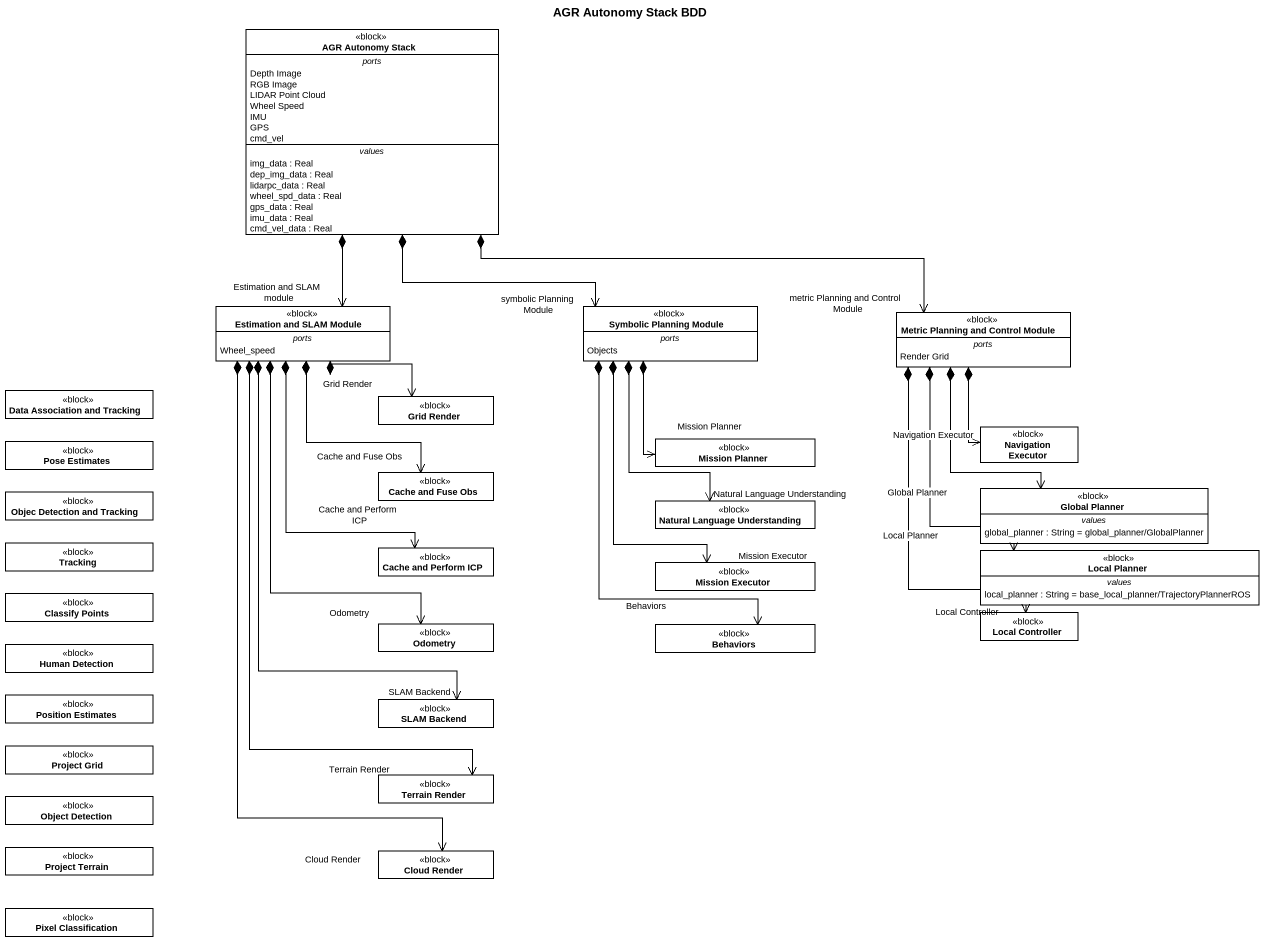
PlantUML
@startuml
title AGR Autonomy Stack BDD
hide circle
hide empty members
class "AGR Autonomy Stack" as AGR_Autonomy_Stack <<block>> {
  -- ports --
  Depth Image
  RGB Image
  LIDAR Point Cloud
  Wheel Speed
  IMU
  GPS
  cmd_vel
  -- values --
  img_data : Real
  dep_img_data : Real
  lidarpc_data : Real
  wheel_spd_data : Real
  gps_data : Real
  imu_data : Real
  cmd_vel_data : Real
}
class "Estimation and SLAM Module" as Estimation_and_SLAM_Module <<block>> {
  -- ports --
  Wheel_speed
}
class "Symbolic Planning Module" as Symbolic_Planning_Module <<block>> {
  -- ports --
  Objects
}
class "Metric Planning and Control Module" as Metric_Planning_and_Control <<block>> {
  -- ports --
  Render Grid
}
class "Data Association and Tracking" as Data_Association_and <<block>>
class "Grid Render" as Grid_Render <<block>>
class "Pose Estimates" as Pose_Estimates <<block>>
class "Mission Planner" as Mission_Planner <<block>>
class "Navigation Executor" as Navigation_Executor <<block>>
class "Cache and Fuse Obs" as Cache_and_Fuse_Obs <<block>>
class "Objec Detection and Tracking" as Objec_Detection_and_Tracking <<block>>
class "Natural Language Understanding" as Natural_Language <<block>>
class "Global Planner" as Global_Planner <<block>> {
  -- values --
  global_planner : String = global_planner/GlobalPlanner
}
class Tracking <<block>>
class "Cache and Perform ICP" as Cache_and_Perform_ICP <<block>>
class "Local Planner" as Local_Planner <<block>> {
  -- values --
  local_planner : String = base_local_planner/TrajectoryPlannerROS
}
class "Classify Points" as Classify_Points <<block>>
class "Mission Executor" as Mission_Executor <<block>>
class Odometry <<block>>
class Behaviors <<block>>
class "Local Controller" as Local_Controller <<block>>
class "Human Detection" as Human_Detection <<block>>
class "Position Estimates" as Position_Estimates <<block>>
class "SLAM Backend" as SLAM_Backend <<block>>
class "Project Grid" as Project_Grid <<block>>
class "Terrain Render" as Terrain_Render <<block>>
class "Object Detection" as Object_Detection <<block>>
class "Project Terrain" as Project_Terrain <<block>>
class "Cloud Render" as Cloud_Render <<block>>
class "Pixel Classification" as Pixel_Classification <<block>>
AGR_Autonomy_Stack *--> "Estimation and SLAM module" Estimation_and_SLAM_Module
AGR_Autonomy_Stack *--> "symbolic Planning Module" Symbolic_Planning_Module
AGR_Autonomy_Stack *-right-> "metric Planning and Control Module" Metric_Planning_and_Control
Estimation_and_SLAM_Module *-right-> "Grid Render" Grid_Render
Estimation_and_SLAM_Module *--> "Cache and Fuse Obs" Cache_and_Fuse_Obs
Estimation_and_SLAM_Module *--> "Cache and Perform ICP" Cache_and_Perform_ICP
Estimation_and_SLAM_Module *--> "Odometry" Odometry
Estimation_and_SLAM_Module *--> "SLAM Backend" SLAM_Backend
Estimation_and_SLAM_Module *--> "Terrain Render" Terrain_Render
Estimation_and_SLAM_Module *--> "Cloud Render" Cloud_Render
Symbolic_Planning_Module *--> "Mission Planner" Mission_Planner
Symbolic_Planning_Module *--> "Natural Language Understanding" Natural_Language
Symbolic_Planning_Module *--> "Mission Executor" Mission_Executor
Symbolic_Planning_Module *--> "Behaviors" Behaviors
Metric_Planning_and_Control *--> "Navigation Executor" Navigation_Executor
Metric_Planning_and_Control *--> "Global Planner" Global_Planner
Metric_Planning_and_Control *--> "Local Planner" Local_Planner
Metric_Planning_and_Control *--> "Local Controller" Local_Controller
@enduml
